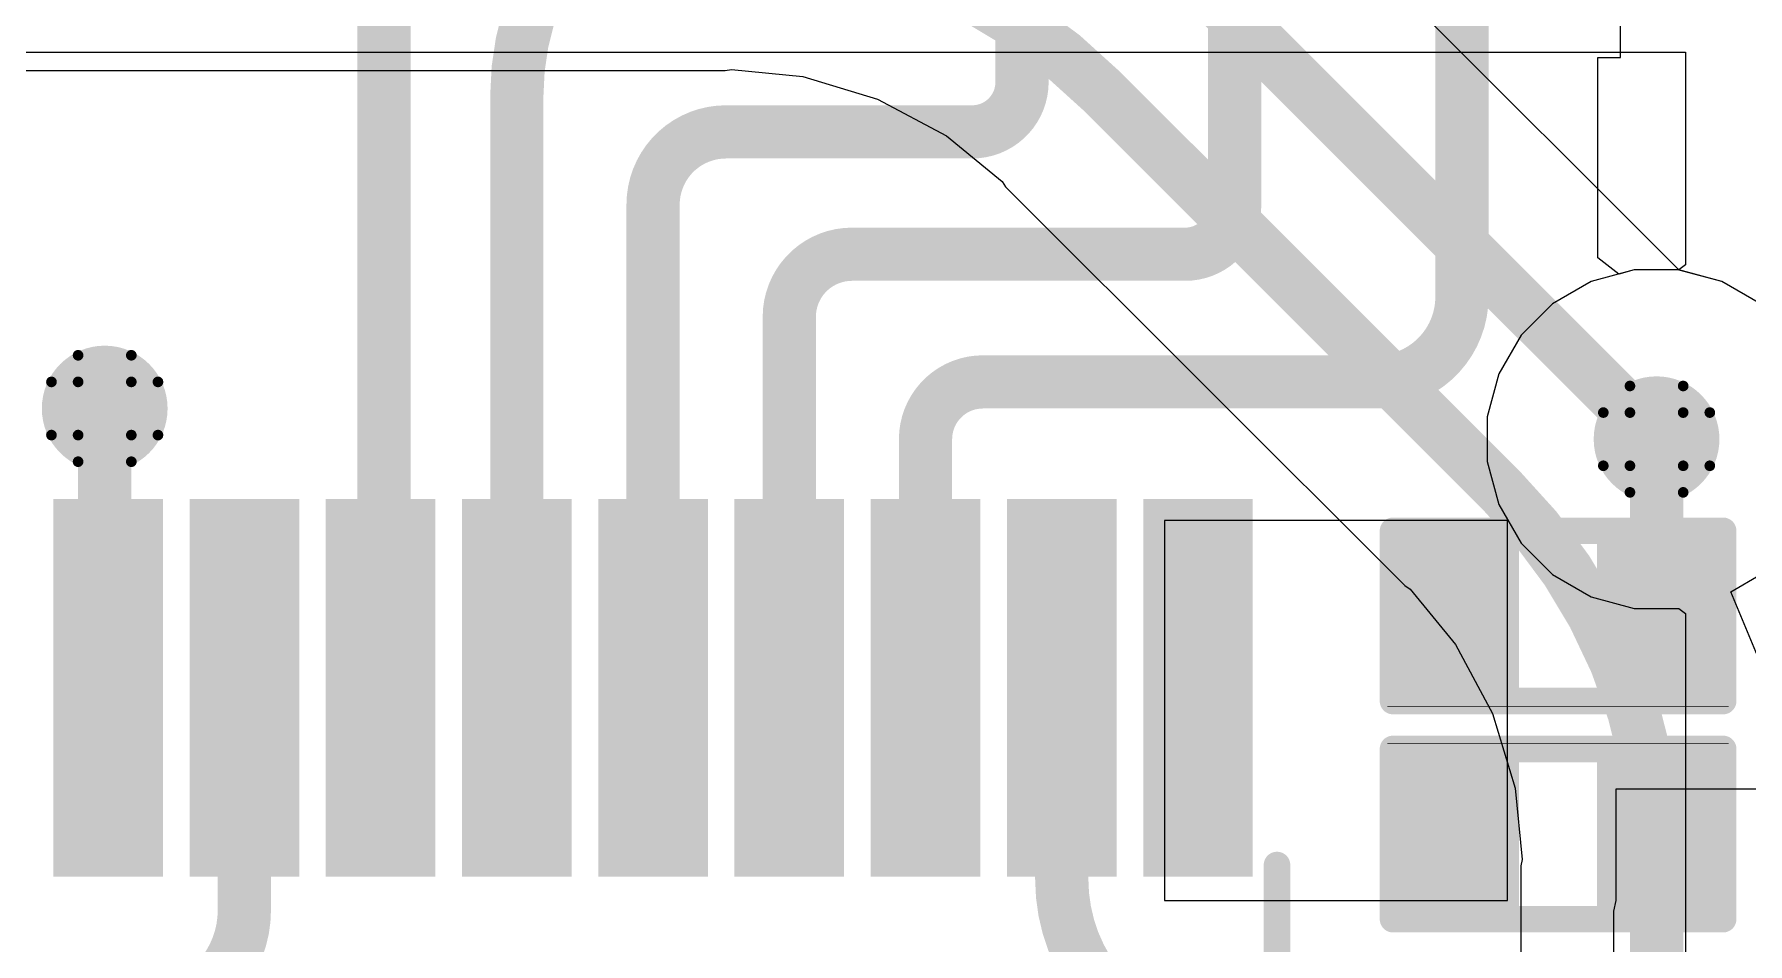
# Model space of a CAD drawing. Header units: inches. Extents: x -5 to 501, y -9 to 81.
# Drawn here: x 100.55 to 108.73, y 28.53 to 32.88 of the extents above; entities that cross this region are included whole.
import ezdxf

# ---------------------------------------------------------------- set-up
doc = ezdxf.new("R2010")
doc.units = ezdxf.units.IN
for name, color, linetype in [('Bottom Layer', 5, 'Continuous'), ('Drill Drawing', 1, 'Continuous'), ('Ground', 16, 'Continuous'), ('Power', 76, 'Continuous'), ('Top Layer', 1, 'Continuous'), ('Top Overlay', 2, 'Continuous'), ('Top Paste', 8, 'Continuous'), ('Top Solder', 216, 'Continuous'), ('Via Holes', 16, 'Continuous')]:
    doc.layers.add(name, color=color, linetype=linetype)

msp = doc.modelspace()

# ---------------------------------------------------------------- hatches: boundary and pattern name
at = {"layer": 'Bottom Layer'}
h = msp.add_hatch(color=5, dxfattribs=at)
edge = h.paths.add_edge_path()
edge.add_arc((100.89, 31.0896), 0.3, 0, 360)
h = msp.add_hatch(color=5, dxfattribs=at)
edge = h.paths.add_edge_path()
edge.add_arc((108.2942, 30.9431), 0.3, 0, 360)
at = {"layer": 'Ground'}
h = msp.add_hatch(color=16, dxfattribs=at)
edge = h.paths.add_edge_path()
edge.add_arc((100.89, 31.0896), 0.3, 0, 360)
h = msp.add_hatch(color=16, dxfattribs=at)
edge = h.paths.add_edge_path()
edge.add_arc((108.2942, 30.9431), 0.3, 0, 360)
at = {"layer": 'Power'}
h = msp.add_hatch(color=76, dxfattribs=at)
edge = h.paths.add_edge_path()
edge.add_arc((100.89, 31.0896), 0.3, 0, 360)
h = msp.add_hatch(color=76, dxfattribs=at)
edge = h.paths.add_edge_path()
edge.add_arc((108.2942, 30.9431), 0.3, 0, 360)
at = {"layer": 'Top Layer'}
h = msp.add_hatch(color=1, dxfattribs=at)
edge = h.paths.add_edge_path()
edge.add_arc((100.89, 31.0896), 0.3, 0, 360)
h = msp.add_hatch(color=1, dxfattribs=at)
edge = h.paths.add_edge_path()
edge.add_arc((108.2942, 30.9431), 0.3, 0, 360)
for points in [[(100.7463, 30.5554), (101.0663, 30.5554), (101.0663, 28.9554), (100.7463, 28.9554)], [(101.3963, 30.5554), (101.7163, 30.5554), (101.7163, 28.9554), (101.3963, 28.9554)], [(102.0463, 30.5554), (102.3663, 30.5554), (102.3663, 28.9554), (102.0463, 28.9554)], [(102.6963, 30.5554), (103.0163, 30.5554), (103.0163, 28.9554), (102.6963, 28.9554)], [(103.3463, 30.5554), (103.6663, 30.5554), (103.6663, 28.9554), (103.3463, 28.9554)], [(103.9963, 30.5554), (104.3163, 30.5554), (104.3163, 28.9554), (103.9963, 28.9554)], [(104.6463, 30.5554), (104.9663, 30.5554), (104.9663, 28.9554), (104.6463, 28.9554)], [(105.2963, 30.5554), (105.6163, 30.5554), (105.6163, 28.9554), (105.2963, 28.9554)], [(105.9463, 30.5554), (106.2663, 30.5554), (106.2663, 28.9554), (105.9463, 28.9554)], [(107.1258, 29.7815), (107.1258, 30.4165), (107.583, 30.4165), (107.583, 29.7815)], [(108.0656, 29.7815), (108.0656, 30.4165), (108.5228, 30.4165), (108.5228, 29.7815)], [(107.583, 29.3751), (107.583, 28.7401), (107.1258, 28.7401), (107.1258, 29.3751)], [(108.5228, 29.3751), (108.5228, 28.7401), (108.0656, 28.7401), (108.0656, 29.3751)]]:
    msp.add_hatch(color=1, dxfattribs=at).paths.add_polyline_path(points)
at = {"layer": 'Top Paste'}
for points in [[(100.7463, 30.5554), (101.0663, 30.5554), (101.0663, 28.9554), (100.7463, 28.9554)], [(101.3963, 30.5554), (101.7163, 30.5554), (101.7163, 28.9554), (101.3963, 28.9554)], [(102.0463, 30.5554), (102.3663, 30.5554), (102.3663, 28.9554), (102.0463, 28.9554)], [(102.6963, 30.5554), (103.0163, 30.5554), (103.0163, 28.9554), (102.6963, 28.9554)], [(103.3463, 30.5554), (103.6663, 30.5554), (103.6663, 28.9554), (103.3463, 28.9554)], [(103.9963, 30.5554), (104.3163, 30.5554), (104.3163, 28.9554), (103.9963, 28.9554)], [(104.6463, 30.5554), (104.9663, 30.5554), (104.9663, 28.9554), (104.6463, 28.9554)], [(105.2963, 30.5554), (105.6163, 30.5554), (105.6163, 28.9554), (105.2963, 28.9554)], [(105.9463, 30.5554), (106.2663, 30.5554), (106.2663, 28.9554), (105.9463, 28.9554)], [(107.1258, 29.7815), (107.1258, 30.4165), (107.583, 30.4165), (107.583, 29.7815)], [(108.0656, 29.7815), (108.0656, 30.4165), (108.5228, 30.4165), (108.5228, 29.7815)], [(107.583, 29.3751), (107.583, 28.7401), (107.1258, 28.7401), (107.1258, 29.3751)], [(108.5228, 29.3751), (108.5228, 28.7401), (108.0656, 28.7401), (108.0656, 29.3751)]]:
    msp.add_hatch(color=8, dxfattribs=at).paths.add_polyline_path(points)
at = {"layer": 'Top Solder'}
for points in [[(100.6447, 30.657), (101.1679, 30.657), (101.1679, 28.8538), (100.6447, 28.8538)], [(101.2947, 30.657), (101.8179, 30.657), (101.8179, 28.8538), (101.2947, 28.8538)], [(101.9447, 30.657), (102.4679, 30.657), (102.4679, 28.8538), (101.9447, 28.8538)], [(102.5947, 30.657), (103.1179, 30.657), (103.1179, 28.8538), (102.5947, 28.8538)], [(103.2447, 30.657), (103.7679, 30.657), (103.7679, 28.8538), (103.2447, 28.8538)], [(103.8947, 30.657), (104.4179, 30.657), (104.4179, 28.8538), (103.8947, 28.8538)], [(104.5447, 30.657), (105.0679, 30.657), (105.0679, 28.8538), (104.5447, 28.8538)], [(105.1947, 30.657), (105.7179, 30.657), (105.7179, 28.8538), (105.1947, 28.8538)], [(105.8447, 30.657), (106.3679, 30.657), (106.3679, 28.8538), (105.8447, 28.8538)], [(107.0708, 29.7265), (107.0708, 30.4715), (107.638, 30.4715), (107.638, 29.7265)], [(108.0106, 29.7265), (108.0106, 30.4715), (108.5778, 30.4715), (108.5778, 29.7265)], [(107.638, 29.4301), (107.638, 28.6851), (107.0708, 28.6851), (107.0708, 29.4301)], [(108.5778, 29.4301), (108.5778, 28.6851), (108.0106, 28.6851), (108.0106, 29.4301)]]:
    msp.add_hatch(color=216, dxfattribs=at).paths.add_polyline_path(points)
at = {"layer": 'Via Holes'}
h = msp.add_hatch(color=7, dxfattribs=at)
edge = h.paths.add_edge_path()
edge.add_arc((100.89, 31.0896), 0.15, 0, 360)
h = msp.add_hatch(color=7, dxfattribs=at)
edge = h.paths.add_edge_path()
edge.add_arc((108.2942, 30.9431), 0.15, 0, 360)

# ---------------------------------------------------------------- linework, layer by layer
at = {"layer": 'Bottom Layer'}
for p, q in [((108.4023, 31.7506), (106.6063, 33.5467)), ((97.7161, 32.7028), (103.8499, 32.7028)), ((103.8499, 32.7028), (103.8798, 32.7087)), ((103.8798, 32.7087), (104.2209, 32.6751)), ((104.2209, 32.6751), (104.5776, 32.5669)), ((104.5776, 32.5669), (104.9063, 32.3912)), ((104.9063, 32.3912), (105.1712, 32.1738)), ((105.1712, 32.1738), (105.1881, 32.1484)), ((105.1881, 32.1484), (107.0924, 30.2441)), ((108.6061, 31.696), (108.4023, 31.7506)), ((108.7903, 31.5897), (108.6061, 31.696)), ((108.6487, 30.2147), (108.7903, 30.2965)), ((107.0924, 30.2441), (107.1178, 30.2272)), ((107.1178, 30.2272), (107.3352, 29.9623)), ((108.7831, 29.8901), (108.6487, 30.2147)), ((107.3352, 29.9623), (107.5109, 29.6336)), ((107.5109, 29.6336), (107.6191, 29.2769)), ((107.6191, 29.2769), (107.6527, 28.9358)), ((107.6527, 28.9358), (107.6468, 28.9059)), ((107.6468, 28.9059), (107.6468, 24.65))]:
    msp.add_line(p, q, dxfattribs=at)
for points in [[(103.8499, 33.3502, 0.254, 0.254, -0.198912), (105.6459, 32.6063, 0.254, 0.254, 0)], [(106.1484, 33.0889, 0.254, 0.254, 0), (108.2942, 30.9431, 0.254, 0.254, 0)], [(105.6459, 32.6063, 0.254, 0.254, 0), (107.5503, 30.7019, 0.254, 0.254, 0)], [(107.5503, 30.7019, 0.254, 0.254, -0.198912), (108.2942, 28.9059, 0.254, 0.254, 0)], [(108.2942, 24.1554, 0.254, 0.254, 0), (108.2942, 28.9059, 0.254, 0.254, 0)]]:
    msp.add_lwpolyline(points, format="xyseb", dxfattribs=at)
for points in [[(105.5824, 32.6063, 0.127, 0.127, 1), (105.7094, 32.6063, 0.127, 0.127, 1)], [(105.5824, 32.6063, 0.127, 0.127, 1), (105.7094, 32.6063, 0.127, 0.127, 1)], [(108.2307, 30.9431, 0.127, 0.127, 1), (108.3577, 30.9431, 0.127, 0.127, 1)], [(107.4868, 30.7019, 0.127, 0.127, 1), (107.6138, 30.7019, 0.127, 0.127, 1)], [(107.4868, 30.7019, 0.127, 0.127, 1), (107.6138, 30.7019, 0.127, 0.127, 1)], [(108.2307, 28.9059, 0.127, 0.127, 1), (108.3577, 28.9059, 0.127, 0.127, 1)], [(108.2307, 28.9059, 0.127, 0.127, 1), (108.3577, 28.9059, 0.127, 0.127, 1)]]:
    msp.add_lwpolyline(points, format="xyseb", close=True, dxfattribs=at)
at = {"layer": 'Drill Drawing'}
for points in [[(100.763, 31.2166, 0.0508, 0.0508, 0), (100.763, 31.3436, 0.0508, 0.0508, 0)], [(100.763, 31.3436, 0.0508, 0.0508, 0), (101.017, 31.3436, 0.0508, 0.0508, 0)], [(101.017, 31.2166, 0.0508, 0.0508, 0), (101.017, 31.3436, 0.0508, 0.0508, 0)], [(100.636, 30.9626, 0.0508, 0.0508, 0), (100.636, 31.2166, 0.0508, 0.0508, 0)], [(100.636, 31.2166, 0.0508, 0.0508, 0), (100.763, 31.2166, 0.0508, 0.0508, 0)], [(101.017, 31.2166, 0.0508, 0.0508, 0), (101.144, 31.2166, 0.0508, 0.0508, 0)], [(101.144, 30.9626, 0.0508, 0.0508, 0), (101.144, 31.2166, 0.0508, 0.0508, 0)], [(108.1672, 31.0701, 0.0508, 0.0508, 0), (108.1672, 31.1971, 0.0508, 0.0508, 0)], [(108.1672, 31.1971, 0.0508, 0.0508, 0), (108.4212, 31.1971, 0.0508, 0.0508, 0)], [(108.4212, 31.0701, 0.0508, 0.0508, 0), (108.4212, 31.1971, 0.0508, 0.0508, 0)], [(108.0402, 30.8161, 0.0508, 0.0508, 0), (108.0402, 31.0701, 0.0508, 0.0508, 0)], [(108.0402, 31.0701, 0.0508, 0.0508, 0), (108.1672, 31.0701, 0.0508, 0.0508, 0)], [(108.4212, 31.0701, 0.0508, 0.0508, 0), (108.5482, 31.0701, 0.0508, 0.0508, 0)], [(108.5482, 30.8161, 0.0508, 0.0508, 0), (108.5482, 31.0701, 0.0508, 0.0508, 0)], [(100.636, 30.9626, 0.0508, 0.0508, 0), (100.763, 30.9626, 0.0508, 0.0508, 0)], [(100.763, 30.8356, 0.0508, 0.0508, 0), (100.763, 30.9626, 0.0508, 0.0508, 0)], [(101.017, 30.9626, 0.0508, 0.0508, 0), (101.144, 30.9626, 0.0508, 0.0508, 0)], [(101.017, 30.8356, 0.0508, 0.0508, 0), (101.017, 30.9626, 0.0508, 0.0508, 0)], [(100.763, 30.8356, 0.0508, 0.0508, 0), (101.017, 30.8356, 0.0508, 0.0508, 0)], [(108.0402, 30.8161, 0.0508, 0.0508, 0), (108.1672, 30.8161, 0.0508, 0.0508, 0)], [(108.1672, 30.6891, 0.0508, 0.0508, 0), (108.1672, 30.8161, 0.0508, 0.0508, 0)], [(108.4212, 30.8161, 0.0508, 0.0508, 0), (108.5482, 30.8161, 0.0508, 0.0508, 0)], [(108.4212, 30.6891, 0.0508, 0.0508, 0), (108.4212, 30.8161, 0.0508, 0.0508, 0)], [(108.1672, 30.6891, 0.0508, 0.0508, 0), (108.4212, 30.6891, 0.0508, 0.0508, 0)]]:
    msp.add_lwpolyline(points, format="xyseb", dxfattribs=at)
for points in [[(100.7503, 31.3436, 0.0254, 0.0254, 1), (100.7757, 31.3436, 0.0254, 0.0254, 1)], [(100.7503, 31.3436, 0.0254, 0.0254, 1), (100.7757, 31.3436, 0.0254, 0.0254, 1)], [(101.0043, 31.3436, 0.0254, 0.0254, 1), (101.0297, 31.3436, 0.0254, 0.0254, 1)], [(101.0043, 31.3436, 0.0254, 0.0254, 1), (101.0297, 31.3436, 0.0254, 0.0254, 1)], [(100.6233, 31.2166, 0.0254, 0.0254, 1), (100.6487, 31.2166, 0.0254, 0.0254, 1)], [(100.6233, 31.2166, 0.0254, 0.0254, 1), (100.6487, 31.2166, 0.0254, 0.0254, 1)], [(100.7503, 31.2166, 0.0254, 0.0254, 1), (100.7757, 31.2166, 0.0254, 0.0254, 1)], [(100.7503, 31.2166, 0.0254, 0.0254, 1), (100.7757, 31.2166, 0.0254, 0.0254, 1)], [(101.0043, 31.2166, 0.0254, 0.0254, 1), (101.0297, 31.2166, 0.0254, 0.0254, 1)], [(101.0043, 31.2166, 0.0254, 0.0254, 1), (101.0297, 31.2166, 0.0254, 0.0254, 1)], [(101.1313, 31.2166, 0.0254, 0.0254, 1), (101.1567, 31.2166, 0.0254, 0.0254, 1)], [(101.1313, 31.2166, 0.0254, 0.0254, 1), (101.1567, 31.2166, 0.0254, 0.0254, 1)], [(108.1545, 31.1971, 0.0254, 0.0254, 1), (108.1799, 31.1971, 0.0254, 0.0254, 1)], [(108.1545, 31.1971, 0.0254, 0.0254, 1), (108.1799, 31.1971, 0.0254, 0.0254, 1)], [(108.4085, 31.1971, 0.0254, 0.0254, 1), (108.4339, 31.1971, 0.0254, 0.0254, 1)], [(108.4085, 31.1971, 0.0254, 0.0254, 1), (108.4339, 31.1971, 0.0254, 0.0254, 1)], [(108.0275, 31.0701, 0.0254, 0.0254, 1), (108.0529, 31.0701, 0.0254, 0.0254, 1)], [(108.0275, 31.0701, 0.0254, 0.0254, 1), (108.0529, 31.0701, 0.0254, 0.0254, 1)], [(108.1545, 31.0701, 0.0254, 0.0254, 1), (108.1799, 31.0701, 0.0254, 0.0254, 1)], [(108.1545, 31.0701, 0.0254, 0.0254, 1), (108.1799, 31.0701, 0.0254, 0.0254, 1)], [(108.4085, 31.0701, 0.0254, 0.0254, 1), (108.4339, 31.0701, 0.0254, 0.0254, 1)], [(108.4085, 31.0701, 0.0254, 0.0254, 1), (108.4339, 31.0701, 0.0254, 0.0254, 1)], [(108.5355, 31.0701, 0.0254, 0.0254, 1), (108.5609, 31.0701, 0.0254, 0.0254, 1)], [(108.5355, 31.0701, 0.0254, 0.0254, 1), (108.5609, 31.0701, 0.0254, 0.0254, 1)], [(100.6233, 30.9626, 0.0254, 0.0254, 1), (100.6487, 30.9626, 0.0254, 0.0254, 1)], [(100.6233, 30.9626, 0.0254, 0.0254, 1), (100.6487, 30.9626, 0.0254, 0.0254, 1)], [(100.7503, 30.9626, 0.0254, 0.0254, 1), (100.7757, 30.9626, 0.0254, 0.0254, 1)], [(100.7503, 30.9626, 0.0254, 0.0254, 1), (100.7757, 30.9626, 0.0254, 0.0254, 1)], [(101.0043, 30.9626, 0.0254, 0.0254, 1), (101.0297, 30.9626, 0.0254, 0.0254, 1)], [(101.0043, 30.9626, 0.0254, 0.0254, 1), (101.0297, 30.9626, 0.0254, 0.0254, 1)], [(101.1313, 30.9626, 0.0254, 0.0254, 1), (101.1567, 30.9626, 0.0254, 0.0254, 1)], [(101.1313, 30.9626, 0.0254, 0.0254, 1), (101.1567, 30.9626, 0.0254, 0.0254, 1)], [(100.7503, 30.8356, 0.0254, 0.0254, 1), (100.7757, 30.8356, 0.0254, 0.0254, 1)], [(100.7503, 30.8356, 0.0254, 0.0254, 1), (100.7757, 30.8356, 0.0254, 0.0254, 1)], [(101.0043, 30.8356, 0.0254, 0.0254, 1), (101.0297, 30.8356, 0.0254, 0.0254, 1)], [(101.0043, 30.8356, 0.0254, 0.0254, 1), (101.0297, 30.8356, 0.0254, 0.0254, 1)], [(108.0275, 30.8161, 0.0254, 0.0254, 1), (108.0529, 30.8161, 0.0254, 0.0254, 1)], [(108.0275, 30.8161, 0.0254, 0.0254, 1), (108.0529, 30.8161, 0.0254, 0.0254, 1)], [(108.1545, 30.8161, 0.0254, 0.0254, 1), (108.1799, 30.8161, 0.0254, 0.0254, 1)], [(108.1545, 30.8161, 0.0254, 0.0254, 1), (108.1799, 30.8161, 0.0254, 0.0254, 1)], [(108.4085, 30.8161, 0.0254, 0.0254, 1), (108.4339, 30.8161, 0.0254, 0.0254, 1)], [(108.4085, 30.8161, 0.0254, 0.0254, 1), (108.4339, 30.8161, 0.0254, 0.0254, 1)], [(108.5355, 30.8161, 0.0254, 0.0254, 1), (108.5609, 30.8161, 0.0254, 0.0254, 1)], [(108.5355, 30.8161, 0.0254, 0.0254, 1), (108.5609, 30.8161, 0.0254, 0.0254, 1)], [(108.1545, 30.6891, 0.0254, 0.0254, 1), (108.1799, 30.6891, 0.0254, 0.0254, 1)], [(108.1545, 30.6891, 0.0254, 0.0254, 1), (108.1799, 30.6891, 0.0254, 0.0254, 1)], [(108.4085, 30.6891, 0.0254, 0.0254, 1), (108.4339, 30.6891, 0.0254, 0.0254, 1)], [(108.4085, 30.6891, 0.0254, 0.0254, 1), (108.4339, 30.6891, 0.0254, 0.0254, 1)]]:
    msp.add_lwpolyline(points, format="xyseb", close=True, dxfattribs=at)
at = {"layer": 'Ground'}
for p, q in [((96.5454, 32.7914), (108.4326, 32.7914)), ((108.4326, 32.7914), (108.4326, 31.7757)), ((108.1878, 31.7511), (107.9823, 31.696)), ((108.4006, 31.7511), (108.1878, 31.7511)), ((108.4326, 31.7757), (108.4006, 31.7511)), ((107.9823, 31.696), (107.7981, 31.5897)), ((107.7981, 31.5897), (107.6476, 31.4392)), ((107.6476, 31.4392), (107.5413, 31.255)), ((107.5413, 31.255), (107.4862, 31.0495)), ((107.4862, 31.0495), (107.4862, 30.8367)), ((107.4862, 30.8367), (107.5413, 30.6312)), ((107.5413, 30.6312), (107.6476, 30.447)), ((107.6476, 30.447), (107.7981, 30.2965)), ((107.7981, 30.2965), (107.9823, 30.1902)), ((107.9823, 30.1902), (108.1878, 30.1351)), ((108.1878, 30.1351), (108.4006, 30.1351)), ((108.4006, 30.1351), (108.4326, 30.1105)), ((108.4326, 30.1105), (108.4326, 24.988))]:
    msp.add_line(p, q, dxfattribs=at)
at = {"layer": 'Power'}
for p, q in [((96.5454, 32.7914), (108.4326, 32.7914)), ((108.4326, 32.7914), (108.4326, 31.7757)), ((108.1878, 31.7511), (107.9823, 31.696)), ((108.4006, 31.7511), (108.1878, 31.7511)), ((108.4326, 31.7757), (108.4006, 31.7511)), ((107.9823, 31.696), (107.7981, 31.5897)), ((107.7981, 31.5897), (107.6476, 31.4392)), ((107.6476, 31.4392), (107.5413, 31.255)), ((107.5413, 31.255), (107.4862, 31.0495)), ((107.4862, 31.0495), (107.4862, 30.8367)), ((107.4862, 30.8367), (107.5413, 30.6312)), ((107.5413, 30.6312), (107.6476, 30.447)), ((107.6476, 30.447), (107.7981, 30.2965)), ((107.7981, 30.2965), (107.9823, 30.1902)), ((107.9823, 30.1902), (108.1878, 30.1351)), ((108.1878, 30.1351), (108.4006, 30.1351)), ((108.4006, 30.1351), (108.4326, 30.1105)), ((108.4326, 30.1105), (108.4326, 24.988))]:
    msp.add_line(p, q, dxfattribs=at)
at = {"layer": 'Top Layer'}
for p, q in [((108.1218, 32.766), (108.1218, 33.7058)), ((108.0132, 31.8086), (108.0132, 32.766)), ((108.0132, 32.766), (108.1218, 32.766)), ((108.114, 31.7313), (108.0132, 31.8086)), ((108.1878, 31.7511), (108.114, 31.7313)), ((108.4006, 31.7511), (108.1878, 31.7511)), ((108.6061, 31.696), (108.4006, 31.7511)), ((108.7903, 31.5897), (108.6061, 31.696)), ((107.583, 30.5554), (105.9463, 30.5554)), ((105.9463, 30.5554), (105.9463, 28.7401)), ((107.583, 28.7401), (107.583, 30.5554)), ((108.101, 28.7401), (108.101, 29.2735)), ((108.101, 29.2735), (109.0308, 29.2735)), ((105.9463, 28.7401), (107.583, 28.7401)), ((108.091, 28.6901), (108.101, 28.7401)), ((108.091, 28.2321), (108.091, 28.6901))]:
    msp.add_line(p, q, dxfattribs=at)
for points in [[(102.2223, 29.7554, 0.254, 0.254, 0), (102.2223, 33.5026, 0.254, 0.254, 0)], [(102.8563, 32.5833, 0.254, 0.254, -0.198912), (103.2371, 33.5026, 0.254, 0.254, 0)], [(105.2667, 32.6481, 0.254, 0.254, 0), (105.2667, 33.5026, 0.254, 0.254, 0)], [(106.2815, 32.0627, 0.254, 0.254, 0), (106.2815, 33.5026, 0.254, 0.254, 0)], [(107.3658, 31.623, 0.254, 0.254, 0), (107.3658, 33.5026, 0.254, 0.254, 0)], [(102.8563, 29.7554, 0.254, 0.254, 0), (102.8563, 32.5833, 0.254, 0.254, 0)], [(105.2667, 32.6481, 0.254, 0.254, -0.414214), (105.029, 32.4104, 0.254, 0.254, 0)], [(103.5063, 32.0627, 0.254, 0.254, -0.414214), (103.854, 32.4104, 0.254, 0.254, 0)], [(103.854, 32.4104, 0.254, 0.254, 0), (105.029, 32.4104, 0.254, 0.254, 0)], [(103.5063, 29.7554, 0.254, 0.254, 0), (103.5063, 32.0627, 0.254, 0.254, 0)], [(106.2815, 32.0627, 0.254, 0.254, -0.414214), (106.045, 31.8262, 0.254, 0.254, 0)], [(104.1563, 31.5274, 0.254, 0.254, -0.414214), (104.4551, 31.8262, 0.254, 0.254, 0)], [(104.4551, 31.8262, 0.254, 0.254, 0), (106.045, 31.8262, 0.254, 0.254, 0)], [(107.3658, 31.623, 0.254, 0.254, -0.414214), (106.9594, 31.2166, 0.254, 0.254, 0)], [(104.1563, 29.7554, 0.254, 0.254, 0), (104.1563, 31.5274, 0.254, 0.254, 0)], [(100.89, 29.7554, 0.254, 0.254, 0), (100.89, 31.2166, 0.254, 0.254, 0)], [(104.8063, 30.9431, 0.254, 0.254, -0.414214), (105.0798, 31.2166, 0.254, 0.254, 0)], [(105.0798, 31.2166, 0.254, 0.254, 0), (106.9594, 31.2166, 0.254, 0.254, 0)], [(104.8063, 29.7554, 0.254, 0.254, 0), (104.8063, 30.9431, 0.254, 0.254, 0)], [(108.2942, 30.099, 0.254, 0.254, 0), (108.2942, 30.9431, 0.254, 0.254, 0)], [(100.89, 29.7554, 0.254, 0.254, 0), (100.9063, 29.7554, 0.254, 0.254, 0)], [(101.5563, 28.6936, 0.254, 0.254, 0), (101.5563, 29.7554, 0.254, 0.254, 0)], [(102.2063, 29.7554, 0.254, 0.254, 0), (102.2223, 29.7554, 0.254, 0.254, 0)], [(105.4563, 28.8415, 0.254, 0.254, 0), (105.4563, 29.7554, 0.254, 0.254, 0)], [(106.2816, 28.0162, 0.254, 0.254, -0.414214), (105.4563, 28.8415, 0.254, 0.254, 0)], [(101.5563, 28.6936, 0.254, 0.254, -0.414214), (101.0663, 28.2036, 0.254, 0.254, 0)]]:
    msp.add_lwpolyline(points, format="xyseb", dxfattribs=at)
for points in [[(102.7928, 32.5833, 0.127, 0.127, 1), (102.9198, 32.5833, 0.127, 0.127, 1)], [(102.7928, 32.5833, 0.127, 0.127, 1), (102.9198, 32.5833, 0.127, 0.127, 1)], [(105.2032, 32.6481, 0.127, 0.127, 1), (105.3302, 32.6481, 0.127, 0.127, 1)], [(105.2032, 32.6481, 0.127, 0.127, 1), (105.3302, 32.6481, 0.127, 0.127, 1)], [(103.7905, 32.4104, 0.127, 0.127, 1), (103.9175, 32.4104, 0.127, 0.127, 1)], [(103.7905, 32.4104, 0.127, 0.127, 1), (103.9175, 32.4104, 0.127, 0.127, 1)], [(104.9655, 32.4104, 0.127, 0.127, 1), (105.0925, 32.4104, 0.127, 0.127, 1)], [(104.9655, 32.4104, 0.127, 0.127, 1), (105.0925, 32.4104, 0.127, 0.127, 1)], [(103.4428, 32.0627, 0.127, 0.127, 1), (103.5698, 32.0627, 0.127, 0.127, 1)], [(103.4428, 32.0627, 0.127, 0.127, 1), (103.5698, 32.0627, 0.127, 0.127, 1)], [(106.218, 32.0627, 0.127, 0.127, 1), (106.345, 32.0627, 0.127, 0.127, 1)], [(106.218, 32.0627, 0.127, 0.127, 1), (106.345, 32.0627, 0.127, 0.127, 1)], [(104.3916, 31.8262, 0.127, 0.127, 1), (104.5186, 31.8262, 0.127, 0.127, 1)], [(104.3916, 31.8262, 0.127, 0.127, 1), (104.5186, 31.8262, 0.127, 0.127, 1)], [(105.9815, 31.8262, 0.127, 0.127, 1), (106.1085, 31.8262, 0.127, 0.127, 1)], [(105.9815, 31.8262, 0.127, 0.127, 1), (106.1085, 31.8262, 0.127, 0.127, 1)], [(107.3023, 31.623, 0.127, 0.127, 1), (107.4293, 31.623, 0.127, 0.127, 1)], [(107.3023, 31.623, 0.127, 0.127, 1), (107.4293, 31.623, 0.127, 0.127, 1)], [(104.0928, 31.5274, 0.127, 0.127, 1), (104.2198, 31.5274, 0.127, 0.127, 1)], [(104.0928, 31.5274, 0.127, 0.127, 1), (104.2198, 31.5274, 0.127, 0.127, 1)], [(100.8265, 31.2166, 0.127, 0.127, 1), (100.9535, 31.2166, 0.127, 0.127, 1)], [(105.0163, 31.2166, 0.127, 0.127, 1), (105.1433, 31.2166, 0.127, 0.127, 1)], [(105.0163, 31.2166, 0.127, 0.127, 1), (105.1433, 31.2166, 0.127, 0.127, 1)], [(106.8959, 31.2166, 0.127, 0.127, 1), (107.0229, 31.2166, 0.127, 0.127, 1)], [(106.8959, 31.2166, 0.127, 0.127, 1), (107.0229, 31.2166, 0.127, 0.127, 1)], [(104.7428, 30.9431, 0.127, 0.127, 1), (104.8698, 30.9431, 0.127, 0.127, 1)], [(104.7428, 30.9431, 0.127, 0.127, 1), (104.8698, 30.9431, 0.127, 0.127, 1)], [(108.2307, 30.9431, 0.127, 0.127, 1), (108.3577, 30.9431, 0.127, 0.127, 1)], [(108.2307, 30.099, 0.127, 0.127, 1), (108.3577, 30.099, 0.127, 0.127, 1)], [(100.8265, 29.7554, 0.127, 0.127, 1), (100.9535, 29.7554, 0.127, 0.127, 1)], [(100.8265, 29.7554, 0.127, 0.127, 1), (100.9535, 29.7554, 0.127, 0.127, 1)], [(100.8428, 29.7554, 0.127, 0.127, 1), (100.9698, 29.7554, 0.127, 0.127, 1)], [(101.4928, 29.7554, 0.127, 0.127, 1), (101.6198, 29.7554, 0.127, 0.127, 1)], [(102.1428, 29.7554, 0.127, 0.127, 1), (102.2698, 29.7554, 0.127, 0.127, 1)], [(102.1588, 29.7554, 0.127, 0.127, 1), (102.2858, 29.7554, 0.127, 0.127, 1)], [(102.1588, 29.7554, 0.127, 0.127, 1), (102.2858, 29.7554, 0.127, 0.127, 1)], [(102.7928, 29.7554, 0.127, 0.127, 1), (102.9198, 29.7554, 0.127, 0.127, 1)], [(103.4428, 29.7554, 0.127, 0.127, 1), (103.5698, 29.7554, 0.127, 0.127, 1)], [(104.0928, 29.7554, 0.127, 0.127, 1), (104.2198, 29.7554, 0.127, 0.127, 1)], [(104.7428, 29.7554, 0.127, 0.127, 1), (104.8698, 29.7554, 0.127, 0.127, 1)], [(105.3928, 29.7554, 0.127, 0.127, 1), (105.5198, 29.7554, 0.127, 0.127, 1)], [(105.3928, 28.8415, 0.127, 0.127, 1), (105.5198, 28.8415, 0.127, 0.127, 1)], [(105.3928, 28.8415, 0.127, 0.127, 1), (105.5198, 28.8415, 0.127, 0.127, 1)], [(101.4928, 28.6936, 0.127, 0.127, 1), (101.6198, 28.6936, 0.127, 0.127, 1)], [(101.4928, 28.6936, 0.127, 0.127, 1), (101.6198, 28.6936, 0.127, 0.127, 1)]]:
    msp.add_lwpolyline(points, format="xyseb", close=True, dxfattribs=at)
at = {"layer": 'Top Overlay'}
for points in [[(107.0369, 29.6926, 0.127, 0.127, 0), (107.0369, 30.5054, 0.127, 0.127, 0)], [(107.0369, 30.5054, 0.127, 0.127, 0), (108.6117, 30.5054, 0.127, 0.127, 0)], [(108.6117, 29.6926, 0.127, 0.127, 0), (108.6117, 30.5054, 0.127, 0.127, 0)], [(107.0369, 29.6926, 0.127, 0.127, 0), (108.6117, 29.6926, 0.127, 0.127, 0)], [(107.0115, 29.6672, 0.00323, 0.00323, 0), (108.6371, 29.6672, 0.00323, 0.00323, 0)], [(107.0369, 29.464, 0.127, 0.127, 0), (108.6117, 29.464, 0.127, 0.127, 0)], [(107.0369, 28.6512, 0.127, 0.127, 0), (107.0369, 29.464, 0.127, 0.127, 0)], [(108.6117, 28.6512, 0.127, 0.127, 0), (108.6117, 29.464, 0.127, 0.127, 0)], [(107.0115, 29.4894, 0.00323, 0.00323, 0), (108.6371, 29.4894, 0.00323, 0.00323, 0)], [(106.4833, 25.0488, 0.127, 0.127, 0), (106.4833, 28.9096, 0.127, 0.127, 0)], [(107.0369, 28.6512, 0.127, 0.127, 0), (108.6117, 28.6512, 0.127, 0.127, 0)]]:
    msp.add_lwpolyline(points, format="xyseb", dxfattribs=at)
for points in [[(107.0052, 30.5054, 0.0635, 0.0635, 1), (107.0687, 30.5054, 0.0635, 0.0635, 1)], [(107.0052, 30.5054, 0.0635, 0.0635, 1), (107.0687, 30.5054, 0.0635, 0.0635, 1)], [(108.58, 30.5054, 0.0635, 0.0635, 1), (108.6435, 30.5054, 0.0635, 0.0635, 1)], [(108.58, 30.5054, 0.0635, 0.0635, 1), (108.6435, 30.5054, 0.0635, 0.0635, 1)], [(107.0052, 29.6926, 0.0635, 0.0635, 1), (107.0687, 29.6926, 0.0635, 0.0635, 1)], [(107.0052, 29.6926, 0.0635, 0.0635, 1), (107.0687, 29.6926, 0.0635, 0.0635, 1)], [(108.58, 29.6926, 0.0635, 0.0635, 1), (108.6435, 29.6926, 0.0635, 0.0635, 1)], [(108.58, 29.6926, 0.0635, 0.0635, 1), (108.6435, 29.6926, 0.0635, 0.0635, 1)], [(107.0107, 29.6672, 0.00161, 0.00161, 1), (107.0123, 29.6672, 0.00161, 0.00161, 1)], [(108.6363, 29.6672, 0.00161, 0.00161, 1), (108.6379, 29.6672, 0.00161, 0.00161, 1)], [(107.0052, 29.464, 0.0635, 0.0635, 1), (107.0687, 29.464, 0.0635, 0.0635, 1)], [(107.0052, 29.464, 0.0635, 0.0635, 1), (107.0687, 29.464, 0.0635, 0.0635, 1)], [(108.58, 29.464, 0.0635, 0.0635, 1), (108.6435, 29.464, 0.0635, 0.0635, 1)], [(108.58, 29.464, 0.0635, 0.0635, 1), (108.6435, 29.464, 0.0635, 0.0635, 1)], [(107.0107, 29.4894, 0.00161, 0.00161, 1), (107.0123, 29.4894, 0.00161, 0.00161, 1)], [(108.6363, 29.4894, 0.00161, 0.00161, 1), (108.6379, 29.4894, 0.00161, 0.00161, 1)], [(106.4515, 28.9096, 0.0635, 0.0635, 1), (106.515, 28.9096, 0.0635, 0.0635, 1)], [(107.0052, 28.6512, 0.0635, 0.0635, 1), (107.0687, 28.6512, 0.0635, 0.0635, 1)], [(107.0052, 28.6512, 0.0635, 0.0635, 1), (107.0687, 28.6512, 0.0635, 0.0635, 1)], [(108.58, 28.6512, 0.0635, 0.0635, 1), (108.6435, 28.6512, 0.0635, 0.0635, 1)], [(108.58, 28.6512, 0.0635, 0.0635, 1), (108.6435, 28.6512, 0.0635, 0.0635, 1)]]:
    msp.add_lwpolyline(points, format="xyseb", close=True, dxfattribs=at)

doc.saveas('drawing.dxf')
